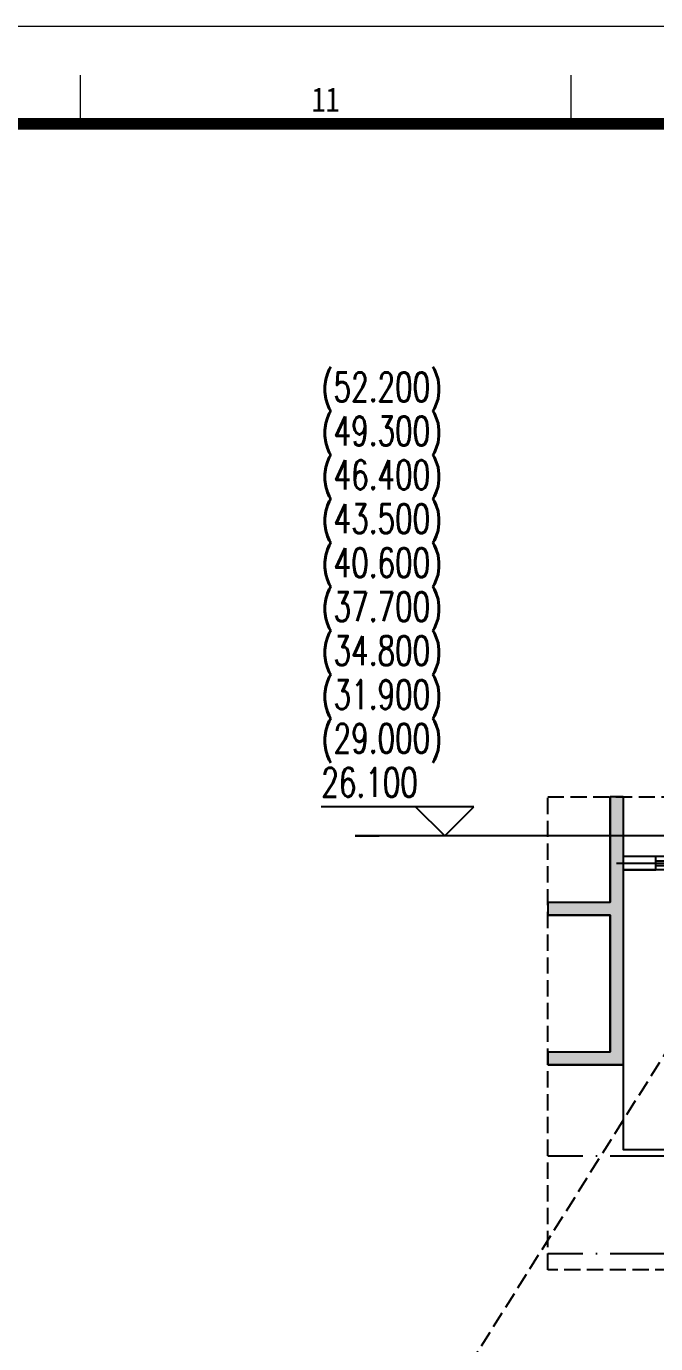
# Model space of a CAD drawing. Extents: x 802298 to 1915382, y -2285475 to -1340051.
# Drawn here: x 1401992 to 1411670, y -2216717 to -2196480 of the extents above; entities that cross this region are included whole.
import ezdxf
from ezdxf.enums import TextEntityAlignment as Align

# ---------------------------------------------------------------- set-up
doc = ezdxf.new("R2010")
doc.units = 0
doc.header["$LTSCALE"] = 1000
doc.header["$MEASUREMENT"] = 0
doc.linetypes.add('DASH', pattern=[0.35, 0.25, -0.1])
doc.linetypes.add('DOTE', pattern=[2.42, 2, -0.2, 0.02, -0.2])
doc.layers.get('0').update_dxf_attribs({"linetype": 'CONTINUOUS'})
for name, color, linetype in [('8', 8, 'CONTINUOUS'), ('AXIS', 3, 'CONTINUOUS'), ('DIM_LEAD', 3, 'CONTINUOUS'), ('DOTE', 1, 'CONTINUOUS'), ('LM-粗', 255, 'CONTINUOUS'), ('PUB_TEXT', 7, 'CONTINUOUS'), ('WALL', 9, 'CONTINUOUS'), ('WINDOW', 4, 'CONTINUOUS'), ('厨卫', 154, 'CONTINUOUS')]:
    doc.layers.add(name, color=color, linetype=linetype)
doc.layers.add('图框', color=7, linetype='CONTINUOUS', lineweight=5)
doc.styles.add('_TCH_DIM', font='SIMPLEX', dxfattribs={"bigfont": 'GBCBIG'})
doc.styles.add('TKZ1', font='SIMHEI.TTF', dxfattribs={"width": 0.7})

# ---------------------------------------------------------------- blocks, each defined once
blk = doc.blocks.new('图框')
at = {"layer": '图框'}
for p, q in [((0, 88994), (-126000, 88994)), ((-46782, 88245), (-46782, 87496)), ((-39235, 88245), (-39235, 87496))]:
    blk.add_line(p, q, dxfattribs=at)
at = {"layer": '图框', "const_width": 180}
blk.add_lwpolyline([(-1498, 87496), (-122254, 87496), (-122254, 1498), (-1498, 1498)], close=True, dxfattribs=at)
at = {"layer": '图框', "style": 'TKZ1', "width": 0.85}
blk.add_text('11', height=374.6, dxfattribs=at).set_placement((-43008, 87870), align=Align.MIDDLE)
blk = doc.blocks.new('$TCHSYS$WIN2D')
for p, q in [((-0.5, 0.5), (0.5, 0.5)), ((-0.5, 0.5), (-0.5, -0.5)), ((0.5, 0.5), (0.5, -0.5)), ((0.5, 0.167), (-0.5, 0.167)), ((0.5, -0.167), (-0.5, -0.167)), ((-0.5, -0.5), (0.5, -0.5))]:
    blk.add_line(p, q)

msp = doc.modelspace()

# ---------------------------------------------------------------- linework, layer by layer
at = {"layer": '8', "linetype": 'DASH'}
msp.add_line((1402840.5, -2226526.4), (1413719.7, -2209236.1), dxfattribs=at)
msp.add_lwpolyline([(1410008.9, -2208319.4), (1424162.7, -2208319.4), (1424162.7, -2215583.3), (1410008.9, -2215583.3)], close=True, dxfattribs=at)
at = {"layer": 'AXIS'}
for p, q in [((1408875.8, -2208468.4), (1406528.3, -2208468.4)), ((1408425.8, -2208918.4), (1407975.8, -2208468.4)), ((1408425.8, -2208918.4), (1408875.8, -2208468.4))]:
    msp.add_line(p, q, dxfattribs=at)
at = {"layer": 'DIM_LEAD'}
for p, q in [((1414877.9, -2208918.4), (1407049.5, -2208918.4)), ((1407049.5, -2208918.4), (1407419.5, -2208918.4))]:
    msp.add_line(p, q, dxfattribs=at)
at = {"layer": 'DOTE', "linetype": 'DOTE'}
for p, q in [((1411069.7, -2209336.1), (1416869.7, -2209336.1)), ((1412969.7, -2213836.1), (1410008.9, -2213836.1)), ((1412969.7, -2215336.1), (1410008.9, -2215336.1))]:
    msp.add_line(p, q, dxfattribs=at)
at = {"layer": 'LM-粗', "color": 8, "ltscale": 0.5}
for points in [[(1410008.9, -2209936.1), (1410969.7, -2209936.1), (1410969.7, -2208319.4)], [(1411169.7, -2208319.4), (1411169.7, -2212436.1), (1410008.9, -2212436.1)], [(1410008.9, -2212236.1), (1410969.7, -2212236.1), (1410969.7, -2210136.1), (1410008.9, -2210136.1)]]:
    msp.add_lwpolyline(points, dxfattribs=at)
for points in [[(1410969.7, -2212436.1), (1411169.7, -2212436.1), (1410969.7, -2208319.4), (1411169.7, -2208319.4)], [(1410969.7, -2209936.1), (1410008.9, -2209936.1), (1410969.7, -2210136.1), (1410008.9, -2210136.1)], [(1410969.7, -2212236.1), (1410008.9, -2212236.1), (1410969.7, -2212436.1), (1410008.9, -2212436.1)]]:
    msp.add_solid(points, dxfattribs=at)
at = {"layer": 'WALL'}
for p, q in [((1410969.7, -2208319.4), (1410969.7, -2209336.1)), ((1411169.7, -2208319.4), (1410969.7, -2208319.4)), ((1411169.7, -2208319.4), (1411169.7, -2209236.1)), ((1411669.7, -2209236.1), (1411169.7, -2209236.1)), ((1411669.7, -2209436.1), (1411669.7, -2209236.1)), ((1410969.7, -2209336.1), (1410969.7, -2209936.1)), ((1411169.7, -2209436.1), (1411669.7, -2209436.1)), ((1411169.7, -2209436.1), (1411169.7, -2210036.1)), ((1410008.9, -2209936.1), (1410969.7, -2209936.1)), ((1410008.9, -2209936.1), (1410008.9, -2210136.1)), ((1411169.7, -2210036.1), (1411169.7, -2212436.1)), ((1410008.9, -2210136.1), (1410969.7, -2210136.1)), ((1410969.7, -2210136.1), (1410969.7, -2212236.1)), ((1410008.9, -2212236.1), (1410969.7, -2212236.1)), ((1410008.9, -2212236.1), (1410008.9, -2212436.1)), ((1410008.9, -2212436.1), (1411169.7, -2212436.1))]:
    msp.add_line(p, q, dxfattribs=at)
at = {"layer": '厨卫'}
msp.add_lwpolyline([(1412869.7, -2209436.1), (1411169.7, -2209436.1), (1411169.7, -2213736.1), (1412869.7, -2213736.1)], dxfattribs=at)

# ---------------------------------------------------------------- block references
at = {"layer": 'WINDOW', "color": 4, "xscale": -1200, "yscale": -200, "zscale": -1200, "rotation": 4.339079888703667e-08}
msp.add_blockref('$TCHSYS$WIN2D', (1412269.7, -2209336.1), dxfattribs=at)
at = {"layer": '图框'}
msp.add_blockref('图框', (1449602.6, -2285474.5), dxfattribs=at)

# ---------------------------------------------------------------- texts
at = {"layer": 'PUB_TEXT', "style": '_TCH_DIM', "width": 0.705882}
for s, p in [('(52.200)', (1406528.3, -2202243.4)), ('(49.300)', (1406528.3, -2202918.4)), ('(46.400)', (1406528.3, -2203593.4)), ('(43.500)', (1406528.3, -2204268.4)), ('(40.600)', (1406528.3, -2204943.4)), ('(37.700)', (1406528.3, -2205618.4)), ('(34.800)', (1406528.3, -2206293.4)), ('(31.900)', (1406528.3, -2206968.4)), ('(29.000)', (1406528.3, -2207643.4)), ('26.100', (1406528.3, -2208318.4))]:
    msp.add_text(s, height=446.25, dxfattribs=at).set_placement(p)

doc.saveas('drawing.dxf')
